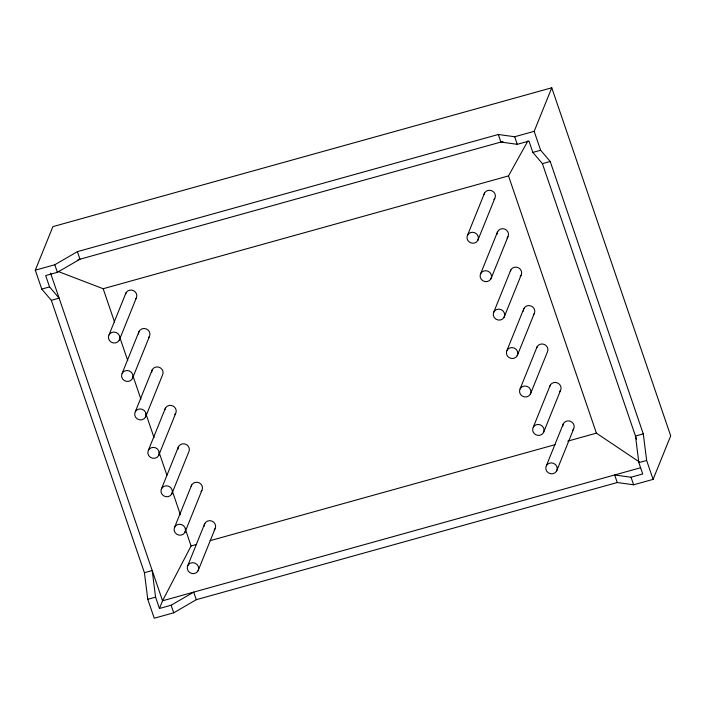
<?xml version="1.0" encoding="UTF-8"?>
<svg xmlns="http://www.w3.org/2000/svg" width="706" height="706" viewBox="0 0 706 706"><rect width="100%" height="100%" fill="white"/><g stroke="black" fill="none" stroke-linecap="round" stroke-linejoin="round"><path stroke-width="1.06" d="M35.3 270.177L52.897 226.626L551.765 87.782L670.7 435.823L653.103 479.374L633.617 484.793L617.238 482.533L196.312 599.685L173.72 612.799L154.235 618.218L147.775 599.306L144.412 572.707L51.335 300.324L41.76 289.098L35.3 270.177L54.786 264.759L77.378 251.645L498.304 134.493L514.683 136.752L534.168 131.334L551.765 87.782M109.015 334.882L125.986 292.866M119.252 340.213A5.772 5.445 22 0 0 113.798 332.058A5.772 5.445 22 0 0 109.351 340.371A5.772 5.445 22 0 0 119.252 340.213L136.223 298.197M122.147 373.324L139.117 331.308M132.384 378.645A5.772 5.445 22 0 0 126.93 370.491A5.772 5.445 22 0 0 122.482 378.813A5.772 5.445 22 0 0 132.384 378.645L149.363 336.63M135.278 411.757L152.258 369.741M145.524 417.078A5.772 5.445 22 0 0 140.062 408.933A5.772 5.445 22 0 0 135.614 417.246A5.772 5.445 22 0 0 145.524 417.078L162.495 375.062A5.772 5.445 22 0 0 158.532 367.076A5.772 5.445 22 0 0 151.658 372.503M148.419 450.19L165.389 408.174M158.656 455.52A5.772 5.445 22 0 0 153.202 447.366A5.772 5.445 22 0 0 148.754 455.679A5.772 5.445 22 0 0 158.656 455.52L175.626 413.504M161.55 488.631L178.521 446.616M171.787 493.953A5.772 5.445 22 0 0 166.334 485.799A5.772 5.445 22 0 0 161.886 494.121A5.772 5.445 22 0 0 171.787 493.953L188.767 451.937A5.772 5.445 22 0 0 184.804 443.95A5.772 5.445 22 0 0 177.93 449.369M174.682 527.064L191.661 485.048M184.928 532.386A5.772 5.445 22 0 0 179.465 524.24A5.772 5.445 22 0 0 175.017 532.553A5.772 5.445 22 0 0 184.928 532.386L201.898 490.37M196.312 599.685L193.726 592.122L171.134 605.227L159.441 608.484L162.548 600.797L191.079 545.976L185.387 529.306M187.822 565.497L204.793 523.481M198.059 570.827A5.772 5.445 22 0 0 192.606 562.673A5.772 5.445 22 0 0 188.158 570.986A5.772 5.445 22 0 0 198.059 570.827L215.03 528.812M467.575 235.089L484.545 193.073M477.812 240.411A5.772 5.445 22 0 0 472.358 232.265A5.772 5.445 22 0 0 467.91 240.578A5.772 5.445 22 0 0 477.812 240.411L494.791 198.395M480.707 273.522L497.686 231.506M490.952 278.852A5.772 5.445 22 0 0 485.49 270.698A5.772 5.445 22 0 0 481.042 279.011A5.772 5.445 22 0 0 490.952 278.852L507.923 236.837M493.847 311.964L510.817 269.948M504.084 317.285A5.772 5.445 22 0 0 498.63 309.131A5.772 5.445 22 0 0 494.182 317.453A5.772 5.445 22 0 0 504.084 317.285L521.054 275.269M506.979 350.397L523.949 308.381M517.216 355.718A5.772 5.445 22 0 0 511.762 347.573A5.772 5.445 22 0 0 507.314 355.886A5.772 5.445 22 0 0 517.216 355.718L534.195 313.702M520.11 388.829L537.09 346.814M530.356 394.16A5.772 5.445 22 0 0 524.893 386.005A5.772 5.445 22 0 0 520.446 394.319A5.772 5.445 22 0 0 530.356 394.16L547.327 352.144A5.772 5.445 22 0 0 544.088 344.369A5.772 5.445 22 0 0 536.595 348.155M533.251 427.271L550.221 385.255M543.488 432.593A5.772 5.445 22 0 0 538.034 424.438A5.772 5.445 22 0 0 533.577 432.76A5.772 5.445 22 0 0 543.488 432.593L560.458 390.577M546.382 465.704L563.353 423.688M556.619 471.026A5.772 5.445 22 0 0 551.165 462.88A5.772 5.445 22 0 0 546.718 471.193A5.772 5.445 22 0 0 556.619 471.026L573.599 429.01M58.024 271.431L103.173 288.728L508.505 175.909L527.876 140.944M51.335 300.324L59.127 298.153L49.561 286.927L45.678 275.578L57.371 272.322L79.963 259.208L77.378 251.645M77.889 259.79L502.963 141.482M498.304 134.493L500.889 142.056L517.269 144.324L528.962 141.068L532.836 152.417L542.411 163.651L636.556 439.158M41.76 289.098L49.561 286.927M532.836 152.417L540.637 150.246L550.203 161.48L643.281 433.855L646.643 460.462L653.103 479.374M542.411 163.651L550.203 161.48M191.079 545.976L196.383 544.494M210.176 540.655L555.031 444.674M567.765 441.135L596.411 433.157L639.424 461.998M144.412 572.707L152.205 570.536L155.567 597.135L159.441 608.484M643.281 433.855L635.488 436.026L638.842 462.624L642.725 473.973L631.032 477.23L614.652 474.97L617.238 482.533M147.775 599.306L155.567 597.135M638.842 462.624L646.643 460.462M640.633 467.734L162.548 600.797L50.567 273.107M534.168 131.334L540.637 150.246M514.683 136.752L517.269 144.324M631.032 477.23L633.617 484.793M508.505 175.909L596.411 433.157M103.173 288.728L114.557 322.051M119.543 336.63L127.733 360.589M133.063 376.21L140.9 399.119M145.877 413.707L154.067 437.658M159.044 452.237L166.881 475.147M172.573 491.817L180.401 514.727M54.786 264.759L57.371 272.322M171.134 605.227L173.72 612.799M138.526 334.062A5.772 5.445 22 0 1 146.124 328.864A5.772 5.445 22 0 1 148.525 337.786M510.323 271.28A5.772 5.445 22 0 1 518.504 267.803A5.772 5.445 22 0 1 520.216 276.425M497.086 234.268A5.772 5.445 22 0 1 504.684 229.062A5.772 5.445 22 0 1 507.084 237.984M549.727 386.588A5.772 5.445 22 0 1 557.908 383.111A5.772 5.445 22 0 1 559.62 391.733M523.358 311.143A5.772 5.445 22 0 1 530.947 305.936A5.772 5.445 22 0 1 533.357 314.858M204.193 526.244A5.772 5.445 22 0 1 211.791 521.037A5.772 5.445 22 0 1 214.192 529.959M191.167 486.381A5.772 5.445 22 0 1 199.348 482.913A5.772 5.445 22 0 1 201.06 491.526M164.904 409.515A5.772 5.445 22 0 1 173.076 406.038A5.772 5.445 22 0 1 174.788 414.651M125.5 294.208A5.772 5.445 22 0 1 133.672 290.731A5.772 5.445 22 0 1 135.384 299.344M484.06 194.406A5.772 5.445 22 0 1 492.241 190.938A5.772 5.445 22 0 1 493.953 199.551M562.761 426.45A5.772 5.445 22 0 1 570.351 421.244A5.772 5.445 22 0 1 572.76 430.166"/></g></svg>
